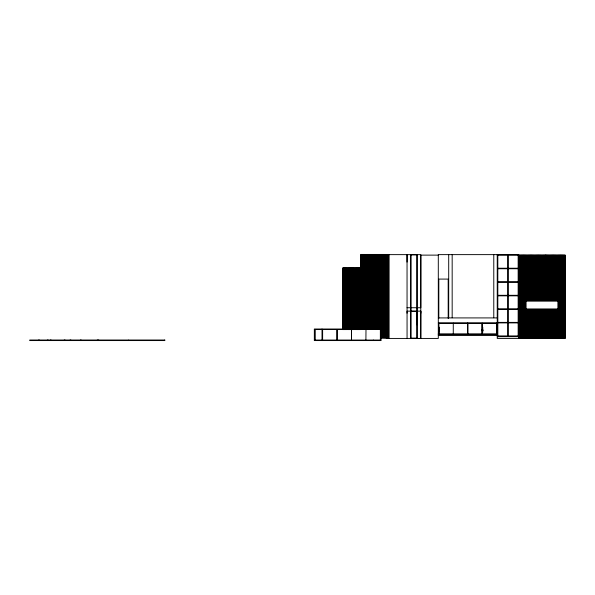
<?xml version="1.0" encoding="UTF-8"?>
<svg xmlns="http://www.w3.org/2000/svg" width="595" height="595" viewBox="0 0 595 595"><rect width="100%" height="100%" fill="white"/><g stroke="black" fill="none" stroke-linecap="round" stroke-linejoin="round"><path stroke-width="0.89" d="M365.687 329.608L365.687 254.63M386.237 337.945L386.237 254.63M386.81 337.945L386.81 254.63M407.039 313.215L407.039 311.14L420.821 311.14L420.821 313.215M410.766 338.436L410.766 254.645M416.954 324.788L416.954 311.274L410.907 311.259L410.907 338.116L416.954 338.116M438.299 255.121L420.821 255.121L420.791 338.429L420.821 311.14M481.727 330.5L481.69 329.637M481.987 330.761L481.69 330.017M482.761 330.456L482.761 330.017M482.486 330.5L482.486 329.95M482.761 330.835L482.724 329.637M342.452 329.645L342.452 267.951L360.905 267.951L360.905 254.429L365.278 254.429L365.278 329.585M410.907 254.876L416.954 254.876M518.728 255.121L565.25 255.121L565.25 338.421L497.241 338.421L497.241 254.63M497.241 255.21L518.728 255.21M497.822 268.226L518.148 268.226M497.822 268.747L518.148 268.747M497.822 281.762L518.148 281.762M497.822 282.283L518.148 282.283M497.822 295.306L518.148 295.306M497.822 295.827L518.148 295.827M525.519 299.984L558.46 299.984M525.519 300.073L557.879 300.073M525.519 300.624L557.879 300.624M525.519 301.085L557.879 301.085M407.039 307.734L420.821 307.734L420.821 254.645L365.397 254.63L365.397 329.608M497.822 308.85L518.148 308.85M525.519 308.939L558.46 308.939M525.452 309.036L526.002 309.036L525.95 338.421M497.822 309.37L518.148 309.37M526.002 309.586L525.452 309.207M438.299 317.916L497.241 317.916M497.822 322.386L518.148 322.386M497.822 322.907L518.148 322.907M438.299 323.055L497.241 323.055M438.902 323.145L496.639 323.145M380.964 329.013L314.339 329.013L314.339 340.571L380.964 340.571L380.889 254.429L381.752 254.429L381.752 337.938M314.339 329.533L380.964 329.533M482.761 329.868L482.724 330.53M438.299 333.572L438.902 333.572M496.639 333.572L497.241 333.572M438.299 334.093L497.241 334.093M438.299 334.189L497.241 334.189M438.299 334.74L497.241 334.74M438.299 335.29L497.241 335.29M497.822 335.93L518.148 335.93M497.241 336.696L518.728 336.696M380.569 337.938L388.981 337.938L388.981 254.63M386.81 338.429L438.299 338.429L438.299 254.63L518.728 254.63L518.728 338.421M420.791 338.429L417.095 338.436L417.095 254.645M314.339 340.05L380.964 340.05M407.062 338.429L407.039 254.63L407.039 262.097M564.96 255.121L564.96 338.421M564.097 255.121L564.097 338.421M563.807 255.121L563.807 338.421M562.937 255.121L562.937 338.421M562.647 255.121L562.647 338.421M561.784 255.121L561.784 338.421M561.494 255.121L561.494 338.421M560.624 255.121L560.624 338.421M560.341 255.121L560.341 338.421M559.471 255.121L559.471 338.421M559.181 255.121L559.181 338.421M558.318 255.121L558.318 299.404M558.318 309.519L558.318 338.421M558.028 255.121L558.028 299.404M558.028 309.519L558.028 338.421M557.879 299.984L557.879 308.939M557.158 255.121L557.158 299.404M557.158 309.519L557.158 338.421M556.868 255.121L556.868 299.404M556.868 309.519L556.868 338.421M556.005 255.121L556.005 299.404M556.005 309.519L556.005 338.421M555.708 255.121L555.708 299.404M555.708 309.519L555.708 338.421M554.845 255.121L554.845 299.404M554.845 309.519L554.845 338.421M554.555 255.121L554.555 299.404M554.555 309.519L554.555 338.421M553.685 255.121L553.685 299.404M553.685 309.519L553.685 338.421M553.402 255.121L553.402 299.404M553.402 309.519L553.402 338.421M552.532 255.121L552.532 299.404M552.532 309.519L552.532 338.421M552.242 255.121L552.242 299.404M552.242 309.519L552.242 338.421M551.379 255.121L551.379 299.404M551.379 309.519L551.379 338.421M551.089 255.121L551.089 299.404M551.089 309.519L551.089 338.421M550.219 255.121L550.219 299.404M550.219 309.519L550.219 338.421M549.929 255.121L549.929 299.404M549.929 309.519L549.929 338.421M549.066 255.121L549.066 299.404M549.066 309.519L549.066 338.421M548.776 255.121L548.776 299.404M548.776 309.519L548.776 338.421M547.906 255.121L547.906 299.404M547.906 309.519L547.906 338.421M547.623 255.121L547.623 299.404M547.623 309.519L547.623 338.421M546.753 255.121L546.753 299.404M546.753 309.519L546.753 338.421M546.463 255.121L546.463 299.404M546.463 309.519L546.463 338.421M545.823 255.121L545.823 299.404M545.823 309.519L545.823 338.421M545.6 255.121L545.6 299.404M545.6 309.519L545.6 338.421M545.31 255.121L545.31 299.404M545.31 309.519L545.31 338.421M544.44 255.121L544.44 299.404M544.44 309.519L544.44 338.421M544.15 255.121L544.15 299.404M544.15 309.519L544.15 338.421M543.287 255.121L543.287 299.404M543.287 309.519L543.287 338.421M542.997 255.121L542.997 299.404M542.997 309.519L542.997 338.421M542.127 255.121L542.127 299.404M542.127 309.519L542.127 338.421M541.844 255.121L541.844 299.404M541.844 309.519L541.844 338.421M540.974 255.121L540.974 299.404M540.974 309.519L540.974 338.421M540.684 255.121L540.684 299.404M540.684 309.519L540.684 338.421M539.821 255.121L539.821 299.404M539.821 309.519L539.821 338.421M539.531 255.121L539.531 299.404M539.531 309.519L539.531 338.421M538.661 255.121L538.661 299.404M538.661 309.519L538.661 338.421M538.371 255.121L538.371 299.404M538.371 309.519L538.371 338.421M537.508 255.121L537.508 299.404M537.508 309.519L537.508 338.421M537.218 255.121L537.218 299.404M537.218 309.519L537.218 338.421M536.348 255.121L536.348 299.404M536.348 309.519L536.348 338.421M536.065 255.121L536.065 299.404M536.065 309.519L536.065 338.421M535.195 255.121L535.195 299.404M535.195 309.519L535.195 338.421M534.905 255.121L534.905 299.404M534.905 309.519L534.905 338.421M534.042 255.121L534.042 299.404M534.042 309.519L534.042 338.421M533.752 255.121L533.752 299.404M533.752 309.519L533.752 338.421M532.882 255.121L532.882 299.404M532.882 309.519L532.882 338.421M532.592 255.121L532.592 299.404M532.592 309.519L532.592 338.421M531.729 255.121L531.729 299.404M531.729 309.519L531.729 338.421M531.439 255.121L531.439 299.404M531.439 309.519L531.439 338.421M530.569 255.121L530.569 299.404M530.569 309.519L530.569 338.421M530.286 255.121L530.286 299.404M530.286 309.519L530.286 338.421M529.416 255.121L529.416 299.404M529.416 309.519L529.416 338.421M529.126 255.121L529.126 299.404M529.126 309.519L529.126 338.421M528.263 255.121L528.263 299.404M528.263 309.519L528.263 338.421M527.973 255.121L527.973 299.404M527.973 309.519L527.973 338.421M527.103 255.121L527.103 299.404M527.103 309.519L527.103 338.421M526.813 255.121L526.813 299.404M526.813 309.519L526.813 338.421M526.092 299.984L526.092 308.939M525.95 255.121L525.95 299.404M525.66 255.121L525.66 299.404M525.66 309.519L525.66 338.421M524.79 255.121L524.79 338.421M524.507 255.121L524.507 338.421M523.637 255.121L523.637 338.421M523.347 255.121L523.347 338.421M522.484 255.121L522.484 338.421M522.194 255.121L522.194 338.421M521.324 255.121L521.324 338.421M521.034 255.121L521.034 338.421M520.171 255.121L520.171 338.421M519.881 255.121L519.881 338.421M519.011 255.121L519.011 338.421M518.148 254.63L518.148 336.696M508.242 255.203L508.242 268.226M508.242 268.747L508.242 281.762M508.242 282.283L508.242 295.306M508.242 295.827L508.242 308.85M508.242 309.37L508.242 322.386M508.242 322.907L508.242 335.93M507.728 255.203L507.728 268.226M507.728 268.747L507.728 281.762M507.728 282.283L507.728 295.306M507.728 295.827L507.728 308.85M507.728 309.37L507.728 322.386M507.728 322.907L507.728 335.93M497.822 254.63L497.822 336.696M496.639 323.055L496.639 334.093M493.776 254.63L493.776 317.745M482.761 327.191L482.761 332.33M482.486 323.933L482.486 333.572L481.965 333.572L481.965 323.933M482.181 323.145L482.181 334.093M467.811 323.145L467.811 334.093M467.73 323.145L467.73 334.093M453.271 323.145L453.271 334.093M452.17 254.63L452.17 317.745M448.704 254.63L448.704 317.946M448.184 318.407L448.184 279.085L438.82 279.085L438.82 318.407M439.4 327.191L439.4 332.33M438.902 323.055L438.902 334.093M438.56 323.055L438.56 333.572M416.954 254.645L416.954 311.14M416.954 311.274L416.954 338.287M410.907 254.645L410.907 311.14M388.691 337.938L388.691 254.429L387.821 254.429L387.821 337.938M388.312 254.63L388.312 337.945M387.561 337.945L387.531 254.429L386.668 254.429L386.668 337.938M386.378 337.938L386.378 254.429L385.515 254.429L385.515 337.938M385.225 337.938L385.225 254.429L384.355 254.429L384.355 337.938M384.065 337.938L384.065 254.429L383.202 254.429L383.202 337.938M382.912 337.938L382.912 254.429L382.042 254.429L382.042 337.938M380.599 337.938L380.599 254.429L379.729 254.429L379.729 329.585M380.443 329.533L380.443 340.05M380.361 329.623L380.361 339.968M379.439 329.585L379.439 254.429L378.576 254.429L378.576 329.585M378.286 329.585L378.286 254.429L377.416 254.429L377.416 329.585M377.126 329.585L377.126 254.429L376.263 254.429L376.263 329.585M375.973 329.585L375.973 254.429L375.103 254.429L375.103 329.585M374.82 329.585L374.82 254.429L373.95 254.429L373.95 329.585M373.66 329.585L373.66 254.429L372.797 254.429L372.797 329.585M373.288 329.013L373.288 329.533M373.288 340.05L373.288 340.571M372.507 329.585L372.507 254.429L371.637 254.429L371.637 329.585M371.347 329.585L371.347 254.429L370.484 254.429L370.484 329.585M370.194 329.585L370.194 254.429L369.324 254.429L369.324 329.585M369.555 254.63L369.555 329.608M369.041 329.585L369.041 254.429L368.171 254.429L368.171 329.585M367.881 329.585L367.881 254.429L367.018 254.429L367.018 329.585M366.728 329.585L366.728 254.429L365.858 254.429L365.858 329.585M365.992 329.623L365.903 339.968M364.415 254.429L364.415 329.585M364.125 254.429L364.125 329.585M363.255 254.429L363.255 329.585M362.972 254.429L362.972 329.585M362.102 254.429L362.102 329.585M361.812 254.429L361.812 329.585M360.949 254.429L360.949 329.585M360.659 267.951L360.659 329.645M359.789 267.951L359.789 329.645M359.499 267.951L359.499 329.645M358.636 267.951L358.636 329.645M358.346 267.951L358.346 329.645M357.476 267.951L357.476 329.645M357.193 267.951L357.193 329.645M356.323 267.951L356.323 329.645M356.033 267.951L356.033 329.645M355.17 267.951L355.17 329.645M354.88 267.951L354.88 329.645M354.01 267.951L354.01 329.645M353.72 267.951L353.72 329.645M352.857 267.951L352.857 329.645M352.567 267.951L352.567 329.645M351.697 267.951L351.697 329.645M351.533 329.623L351.533 339.968M351.407 267.951L351.452 339.968M350.544 267.951L350.544 329.645M350.254 267.951L350.254 329.645M349.384 267.951L349.384 329.645M349.094 267.951L349.094 329.645M348.231 267.951L348.231 329.645M347.941 267.951L347.941 329.645M347.071 267.951L347.071 329.645M346.781 267.951L346.781 329.645M345.918 267.951L345.918 329.645M345.628 267.951L345.628 329.645M344.765 267.951L344.765 329.645M344.475 267.951L344.475 329.645M343.605 267.951L343.605 329.645M343.315 267.951L343.315 329.645M337.082 329.623L337.082 339.968M336.993 329.623L336.993 339.968M322.624 329.623L322.624 339.968M322.542 329.533L322.542 340.05M322.021 329.013L322.021 340.571M314.948 329.623L314.948 339.968M314.859 329.533L314.859 340.05M98.74 340.02L98.74 340.571M98.004 340.02L98.004 340.571M97.275 340.02L97.275 340.571M81.128 340.02L81.128 340.571M80.392 340.02L80.392 340.571M70.85 340.02L70.85 340.571M70.113 340.02L70.113 340.571M64.981 340.02L64.981 340.571M64.245 340.02L64.245 340.571M51.036 340.02L51.036 340.571M50.3 340.02L50.3 340.571M48.098 340.02L48.098 340.571M47.362 340.02L47.362 340.571M39.292 340.02L39.292 340.571M38.556 340.02L38.556 340.571M558.46 299.404L525.519 299.404L525.519 309.519L558.46 309.519L558.46 299.404M128.832 340.02L29.75 340.02L29.75 340.571L128.832 340.571L128.832 340.02M164.793 340.02L129.569 340.02L129.569 340.571L164.793 340.571L164.793 340.02"/></g></svg>
